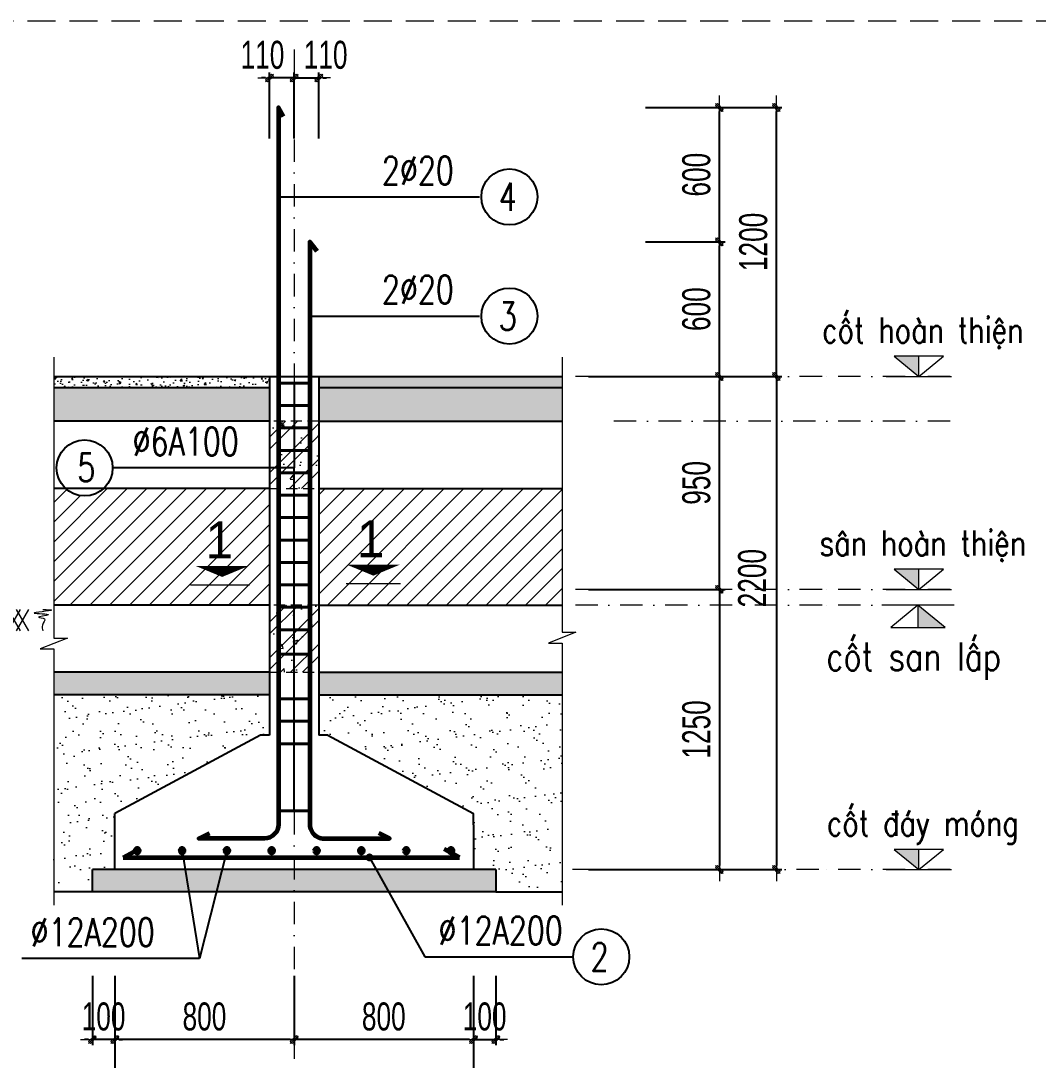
# Model space of a CAD drawing. Header units: millimetres. Extents: x -182770 to 489476, y -561170 to -280028.
# Drawn here: x -56980 to -52441, y -523810 to -519173 of the extents above; entities that cross this region are included whole.
import ezdxf
from ezdxf.enums import TextEntityAlignment as Align

# ---------------------------------------------------------------- set-up
doc = ezdxf.new("R2010")
doc.units = ezdxf.units.MM
doc.header["$MEASUREMENT"] = 0
doc.header["$PDMODE"] = 32
doc.linetypes.add('DASHDOT', pattern=[1, 0.5, -0.25, 0, -0.25])
doc.linetypes.add('HIDDEN', pattern=[0.375, 0.25, -0.125])
doc.layers.get('Defpoints').update_dxf_attribs({"color": 1})
for name, color, linetype, lineweight in [('LC Dim', 8, 'Continuous', 18), ('LC Hatch', 252, 'Continuous', 9), ('LC Khac', 4, 'Continuous', 9), ('LC MANH DUT', 35, 'HIDDEN', 5), ('LC Net dam2', 6, 'Continuous', 40), ('LC Net dam3', 1, 'Continuous', 60), ('LC Net manh', 133, 'Continuous', 5), ('LC Net thay', 63, 'Continuous', 25), ('LC Net truc', 79, 'DASHDOT', 13), ('LC Text1', 3, 'Continuous', 20), ('LC Text2', 7, 'Continuous', 25)]:
    doc.layers.add(name, color=color, linetype=linetype, lineweight=lineweight)
doc.styles.add('HOATBIF', font='hoatbif.shx', dxfattribs={"width": 0.7})
doc.styles.add('LC 1', font='VHAVANB.TTF')
doc.styles.add('LC 3', font='vnsimli.shx', dxfattribs={"width": 0.75})
doc.styles.add('T1', font='Vnsimli.shx', dxfattribs={"width": 0.8})
doc.dimstyles.new('1-100(1-50)', dxfattribs={"dimscale": 50, "dimtxt": 2.5, "dimasz": 0.35, "dimexe": 0.5, "dimexo": 0, "dimgap": 0.8, "dimtad": 1, "dimdec": 0, "dimzin": 0, "dimdsep": 46, "dimtxsty": 'HOATBIF', "dimblk1": 'DOT', "dimblk2": 'DOT', "dimsah": 1, "dimcen": -1, "dimdle": 1, "dimclrd": 256, "dimclre": 256, "dimclrt": 4, "dimadec": 3, "dimazin": 2, "dimtfac": 0.333333, "dimtdec": 0, "dimtix": 1, "dimtmove": 2, "dimatfit": 3, "dimldrblk": 'DOT', "dimfxl": 1, "dimtvp": 0.833333, "dimtolj": 1, "dimtzin": 0, "dimarcsym": 0})

# ---------------------------------------------------------------- blocks, each defined once
blk = doc.blocks.new('DOT')
at = {"layer": 'LC Dim'}
blk.add_line((-3, 0), (3, 0), dxfattribs=at)
at = {"layer": 'LC Dim', "color": 4}
blk.add_line((-1, -1), (1, 1), dxfattribs=at)
blk.add_lwpolyline([(0.5, 1), (-1, -0.5), (-0.5, -1), (1, 0.5)], close=True, dxfattribs=at)
blk = doc.blocks.new('*D506')
at = {"layer": 'Defpoints', "color": 0, "ltscale": 2, "transparency": 16777216}
for p in [(-55760.6, -523433.5), (-54960.6, -523433.5), (-55760.6, -523718.1)]:
    blk.add_point(p, dxfattribs=at)
at = {"layer": 'LC Dim', "lineweight": -2, "ltscale": 2, "transparency": 16777216}
for p, q in [((-55760.6, -523433.5), (-55760.6, -523743.1)), ((-54960.6, -523433.5), (-54960.6, -523743.1)), ((-54978.1, -523718.1), (-55743.1, -523718.1))]:
    blk.add_line(p, q, dxfattribs=at)
at = {"layer": 'LC Dim', "lineweight": -2, "ltscale": 2, "transparency": 16777216, "xscale": 17.5, "yscale": 17.5, "zscale": 17.5, "rotation": 180}
blk.add_blockref('DOT', (-55760.6, -523718.1), dxfattribs=at)
at = {"layer": 'LC Dim', "lineweight": -2, "ltscale": 2, "transparency": 16777216, "xscale": 17.5, "yscale": 17.5, "zscale": 17.5}
blk.add_blockref('DOT', (-54960.6, -523718.1), dxfattribs=at)
at = {"layer": 'LC Dim', "color": 4, "ltscale": 2, "transparency": 16777216, "insert": (-55360.6, -523615.6), "char_height": 125, "attachment_point": 5, "style": 'HOATBIF'}
blk.add_mtext('\\A1;800', dxfattribs=at)
blk = doc.blocks.new('_Dot')
at = {"color": 0, "linetype": 'ByBlock', "lineweight": -2}
blk.add_line((-0.5, 0), (-1, 0), dxfattribs=at)
at = {"color": 0, "linetype": 'ByBlock', "const_width": 0.5}
blk.add_lwpolyline([(-0.25, 0, 1), (0.25, 0, 1)], format="xyb", close=True, dxfattribs=at)
blk = doc.blocks.new('*D507')
at = {"layer": 'Defpoints', "color": 0, "ltscale": 2, "transparency": 16777216}
for p in [(-56560.6, -523433.5), (-55760.6, -523433.5), (-56560.6, -523718.1)]:
    blk.add_point(p, dxfattribs=at)
at = {"layer": 'LC Dim', "lineweight": -2, "ltscale": 2, "transparency": 16777216}
for p, q in [((-56560.6, -523433.5), (-56560.6, -523743.1)), ((-55760.6, -523433.5), (-55760.6, -523743.1)), ((-55778.1, -523718.1), (-56543.1, -523718.1))]:
    blk.add_line(p, q, dxfattribs=at)
at = {"layer": 'LC Dim', "lineweight": -2, "ltscale": 2, "transparency": 16777216, "xscale": 17.5, "yscale": 17.5, "zscale": 17.5, "rotation": 180}
blk.add_blockref('DOT', (-56560.6, -523718.1), dxfattribs=at)
at = {"layer": 'LC Dim', "lineweight": -2, "ltscale": 2, "transparency": 16777216, "xscale": 17.5, "yscale": 17.5, "zscale": 17.5}
blk.add_blockref('DOT', (-55760.6, -523718.1), dxfattribs=at)
at = {"layer": 'LC Dim', "color": 4, "ltscale": 2, "transparency": 16777216, "insert": (-56160.6, -523615.6), "char_height": 125, "attachment_point": 5, "style": 'HOATBIF'}
blk.add_mtext('\\A1;800', dxfattribs=at)
blk = doc.blocks.new('*D508')
at = {"layer": 'Defpoints', "color": 0, "ltscale": 2, "transparency": 16777216}
for p in [(-56560.6, -523433.5), (-54960.6, -523433.5), (-56560.6, -524030.6)]:
    blk.add_point(p, dxfattribs=at)
at = {"layer": 'LC Dim', "lineweight": -2, "ltscale": 2, "transparency": 16777216}
for p, q in [((-56560.6, -523433.5), (-56560.6, -524055.6)), ((-54960.6, -523433.5), (-54960.6, -524055.6)), ((-54978.1, -524030.6), (-56543.1, -524030.6))]:
    blk.add_line(p, q, dxfattribs=at)
at = {"layer": 'LC Dim', "lineweight": -2, "ltscale": 2, "transparency": 16777216, "xscale": 17.5, "yscale": 17.5, "zscale": 17.5, "rotation": 180}
blk.add_blockref('DOT', (-56560.6, -524030.6), dxfattribs=at)
at = {"layer": 'LC Dim', "lineweight": -2, "ltscale": 2, "transparency": 16777216, "xscale": 17.5, "yscale": 17.5, "zscale": 17.5}
blk.add_blockref('DOT', (-54960.6, -524030.6), dxfattribs=at)
at = {"layer": 'LC Dim', "color": 4, "ltscale": 2, "transparency": 16777216, "insert": (-55760.6, -523928.1), "char_height": 125, "attachment_point": 5, "style": 'HOATBIF'}
blk.add_mtext('\\A1;1600', dxfattribs=at)
blk = doc.blocks.new('*D509')
at = {"layer": 'Defpoints', "color": 0, "ltscale": 2, "transparency": 16777216}
for p in [(-54960.6, -523433.5), (-54860.6, -523433.5), (-54860.6, -523718.1)]:
    blk.add_point(p, dxfattribs=at)
at = {"layer": 'LC Dim', "lineweight": -2, "ltscale": 2, "transparency": 16777216}
for p, q in [((-54960.6, -523433.5), (-54960.6, -523743.1)), ((-54860.6, -523433.5), (-54860.6, -523743.1)), ((-54978.1, -523718.1), (-54995.6, -523718.1)), ((-54960.6, -523718.1), (-54860.6, -523718.1)), ((-54843.1, -523718.1), (-54825.6, -523718.1))]:
    blk.add_line(p, q, dxfattribs=at)
at = {"layer": 'LC Dim', "lineweight": -2, "ltscale": 2, "transparency": 16777216, "xscale": 17.5, "yscale": 17.5, "zscale": 17.5}
blk.add_blockref('DOT', (-54960.6, -523718.1), dxfattribs=at)
at = {"layer": 'LC Dim', "lineweight": -2, "ltscale": 2, "transparency": 16777216, "xscale": 17.5, "yscale": 17.5, "zscale": 17.5, "rotation": 180}
blk.add_blockref('DOT', (-54860.6, -523718.1), dxfattribs=at)
at = {"layer": 'LC Dim', "color": 4, "ltscale": 2, "transparency": 16777216, "insert": (-54910.6, -523615.6), "char_height": 125, "attachment_point": 5, "style": 'HOATBIF'}
blk.add_mtext('\\A1;100', dxfattribs=at)
blk = doc.blocks.new('*D510')
at = {"layer": 'Defpoints', "color": 0, "ltscale": 2, "transparency": 16777216}
for p in [(-56660.6, -523433.5), (-56560.6, -523433.5), (-56660.6, -523718.1)]:
    blk.add_point(p, dxfattribs=at)
at = {"layer": 'LC Dim', "lineweight": -2, "ltscale": 2, "transparency": 16777216}
for p, q in [((-56660.6, -523433.5), (-56660.6, -523743.1)), ((-56560.6, -523433.5), (-56560.6, -523743.1)), ((-56678.1, -523718.1), (-56695.6, -523718.1)), ((-56560.6, -523718.1), (-56660.6, -523718.1)), ((-56543.1, -523718.1), (-56525.6, -523718.1))]:
    blk.add_line(p, q, dxfattribs=at)
at = {"layer": 'LC Dim', "lineweight": -2, "ltscale": 2, "transparency": 16777216, "xscale": 17.5, "yscale": 17.5, "zscale": 17.5}
blk.add_blockref('DOT', (-56660.6, -523718.1), dxfattribs=at)
at = {"layer": 'LC Dim', "lineweight": -2, "ltscale": 2, "transparency": 16777216, "xscale": 17.5, "yscale": 17.5, "zscale": 17.5, "rotation": 180}
blk.add_blockref('DOT', (-56560.6, -523718.1), dxfattribs=at)
at = {"layer": 'LC Dim', "color": 4, "ltscale": 2, "transparency": 16777216, "insert": (-56610.6, -523615.6), "char_height": 125, "attachment_point": 5, "style": 'HOATBIF'}
blk.add_mtext('\\A1;100', dxfattribs=at)
blk = doc.blocks.new('*D511')
at = {"layer": 'Defpoints', "color": 0, "ltscale": 2, "transparency": 16777216}
for p in [(-55870.6, -519428), (-55870.6, -519697.4), (-55760.6, -519697.4)]:
    blk.add_point(p, dxfattribs=at)
at = {"layer": 'LC Dim', "lineweight": -2, "ltscale": 2, "transparency": 16777216}
for p, q in [((-55888.1, -519428), (-55905.6, -519428)), ((-55870.6, -519697.4), (-55870.6, -519403)), ((-55760.6, -519428), (-55870.6, -519428)), ((-55760.6, -519697.4), (-55760.6, -519403)), ((-55743.1, -519428), (-55725.6, -519428))]:
    blk.add_line(p, q, dxfattribs=at)
at = {"layer": 'LC Dim', "lineweight": -2, "ltscale": 2, "transparency": 16777216, "xscale": 17.5, "yscale": 17.5, "zscale": 17.5}
blk.add_blockref('DOT', (-55870.6, -519428), dxfattribs=at)
at = {"layer": 'LC Dim', "lineweight": -2, "ltscale": 2, "transparency": 16777216, "xscale": 17.5, "yscale": 17.5, "zscale": 17.5, "rotation": 180}
blk.add_blockref('DOT', (-55760.6, -519428), dxfattribs=at)
at = {"layer": 'LC Dim', "color": 4, "ltscale": 2, "transparency": 16777216, "insert": (-55901.8, -519325.5), "char_height": 125, "attachment_point": 5, "style": 'HOATBIF'}
blk.add_mtext('\\A1;110', dxfattribs=at)
blk = doc.blocks.new('*D512')
at = {"layer": 'Defpoints', "color": 0, "ltscale": 2, "transparency": 16777216}
for p in [(-55650.6, -519428), (-55760.6, -519697.4), (-55650.6, -519697.4)]:
    blk.add_point(p, dxfattribs=at)
at = {"layer": 'LC Dim', "lineweight": -2, "ltscale": 2, "transparency": 16777216}
for p, q in [((-55778.1, -519428), (-55795.6, -519428)), ((-55760.6, -519697.4), (-55760.6, -519403)), ((-55760.6, -519428), (-55650.6, -519428)), ((-55650.6, -519697.4), (-55650.6, -519403)), ((-55633.1, -519428), (-55615.6, -519428))]:
    blk.add_line(p, q, dxfattribs=at)
at = {"layer": 'LC Dim', "lineweight": -2, "ltscale": 2, "transparency": 16777216, "xscale": 17.5, "yscale": 17.5, "zscale": 17.5}
blk.add_blockref('DOT', (-55760.6, -519428), dxfattribs=at)
at = {"layer": 'LC Dim', "lineweight": -2, "ltscale": 2, "transparency": 16777216, "xscale": 17.5, "yscale": 17.5, "zscale": 17.5, "rotation": 180}
blk.add_blockref('DOT', (-55650.6, -519428), dxfattribs=at)
at = {"layer": 'LC Dim', "color": 4, "ltscale": 2, "transparency": 16777216, "insert": (-55619.8, -519325.5), "char_height": 125, "attachment_point": 5, "style": 'HOATBIF'}
blk.add_mtext('\\A1;110', dxfattribs=at)
blk = doc.blocks.new('theptron1')
at = {"layer": 'LC Net dam3'}
for p, q in [((-0.5, 0), (0.5, 0)), ((-0.35, 0.35), (0.35, -0.35)), ((0.35, 0.35), (-0.35, -0.35)), ((0, 0.5), (0, -0.5))]:
    blk.add_line(p, q, dxfattribs=at)
blk.add_circle((0, 0), 0.5, dxfattribs=at)
blk = doc.blocks.new('*U384')
at = {"layer": 'LC Dim', "xscale": 19.6923076923333, "yscale": 19.6923076923333, "zscale": 19.6923076923333}
blk.add_blockref('theptron1', (0, 0), dxfattribs=at)
blk = doc.blocks.new('*U375')
at = {"layer": 'LC Dim', "color": 0, "linetype": 'ByBlock', "lineweight": -2}
for p in [(0, 0), (200, 0), (400, 0), (600, 0), (800, 0), (1000, 0), (1200, 0)]:
    blk.add_blockref('*U384', p, dxfattribs=at)
at = {"layer": 'LC Dim', "color": 0, "linetype": 'ByBlock', "lineweight": -2, "transparency": 16777216}
blk.add_blockref('*U384', (1400, 0), dxfattribs=at)
blk = doc.blocks.new('*D513')
at = {"layer": 'Defpoints', "color": 0, "ltscale": 2, "transparency": 16777216}
for p in [(-54446.7, -520759.4), (-53863.3, -520759.4), (-54446.7, -521709.4)]:
    blk.add_point(p, dxfattribs=at)
at = {"layer": 'LC Dim', "lineweight": -2, "ltscale": 2, "transparency": 16777216}
for p, q in [((-54446.7, -520759.4), (-53838.3, -520759.4)), ((-53863.3, -521691.9), (-53863.3, -520776.9)), ((-54446.7, -521709.4), (-53838.3, -521709.4))]:
    blk.add_line(p, q, dxfattribs=at)
at = {"layer": 'LC Dim', "lineweight": -2, "ltscale": 2, "transparency": 16777216, "xscale": 17.5, "yscale": 17.5, "zscale": 17.5}
for p, rotation in [((-53863.3, -520759.4), 90), ((-53863.3, -521709.4), 270)]:
    blk.add_blockref('DOT', p, dxfattribs=dict(at, rotation=rotation))
at = {"layer": 'LC Dim', "color": 4, "ltscale": 2, "transparency": 16777216, "insert": (-53965.8, -521234.4), "char_height": 125, "attachment_point": 5, "rotation": 90, "style": 'HOATBIF'}
blk.add_mtext('\\A1;950', dxfattribs=at)
blk = doc.blocks.new('*D514')
at = {"layer": 'Defpoints', "color": 0, "ltscale": 2, "transparency": 16777216}
for p in [(-54192.7, -520159.4), (-53863.3, -520159.4), (-54192.7, -520759.4)]:
    blk.add_point(p, dxfattribs=at)
at = {"layer": 'LC Dim', "lineweight": -2, "ltscale": 2, "transparency": 16777216}
for p, q in [((-54192.7, -520159.4), (-53838.3, -520159.4)), ((-53863.3, -520741.9), (-53863.3, -520176.9)), ((-54192.7, -520759.4), (-53838.3, -520759.4))]:
    blk.add_line(p, q, dxfattribs=at)
at = {"layer": 'LC Dim', "lineweight": -2, "ltscale": 2, "transparency": 16777216, "xscale": 17.5, "yscale": 17.5, "zscale": 17.5}
for p, rotation in [((-53863.3, -520159.4), 90), ((-53863.3, -520759.4), 270)]:
    blk.add_blockref('DOT', p, dxfattribs=dict(at, rotation=rotation))
at = {"layer": 'LC Dim', "color": 4, "ltscale": 2, "transparency": 16777216, "insert": (-53965.8, -520459.4), "char_height": 125, "attachment_point": 5, "rotation": 90, "style": 'HOATBIF'}
blk.add_mtext('\\A1;600', dxfattribs=at)
blk = doc.blocks.new('*D515')
at = {"layer": 'Defpoints', "color": 0, "ltscale": 2, "transparency": 16777216}
for p in [(-54192.7, -519559.4), (-53863.3, -519559.4), (-54192.7, -520159.4)]:
    blk.add_point(p, dxfattribs=at)
at = {"layer": 'LC Dim', "lineweight": -2, "ltscale": 2, "transparency": 16777216}
for p, q in [((-54192.7, -519559.4), (-53838.3, -519559.4)), ((-53863.3, -520141.9), (-53863.3, -519576.9)), ((-54192.7, -520159.4), (-53838.3, -520159.4))]:
    blk.add_line(p, q, dxfattribs=at)
at = {"layer": 'LC Dim', "lineweight": -2, "ltscale": 2, "transparency": 16777216, "xscale": 17.5, "yscale": 17.5, "zscale": 17.5}
for p, rotation in [((-53863.3, -519559.4), 90), ((-53863.3, -520159.4), 270)]:
    blk.add_blockref('DOT', p, dxfattribs=dict(at, rotation=rotation))
at = {"layer": 'LC Dim', "color": 4, "ltscale": 2, "transparency": 16777216, "insert": (-53965.8, -519859.4), "char_height": 125, "attachment_point": 5, "rotation": 90, "style": 'HOATBIF'}
blk.add_mtext('\\A1;600', dxfattribs=at)
blk = doc.blocks.new('*D516')
at = {"layer": 'Defpoints', "color": 0, "ltscale": 2, "transparency": 16777216}
for p in [(-54192.7, -519559.4), (-53609.3, -519559.4), (-54192.7, -520759.4)]:
    blk.add_point(p, dxfattribs=at)
at = {"layer": 'LC Dim', "lineweight": -2, "ltscale": 2, "transparency": 16777216}
for p, q in [((-54192.7, -519559.4), (-53584.3, -519559.4)), ((-53609.3, -520741.9), (-53609.3, -519576.9)), ((-54192.7, -520759.4), (-53584.3, -520759.4))]:
    blk.add_line(p, q, dxfattribs=at)
at = {"layer": 'LC Dim', "lineweight": -2, "ltscale": 2, "transparency": 16777216, "xscale": 17.5, "yscale": 17.5, "zscale": 17.5}
for p, rotation in [((-53609.3, -519559.4), 90), ((-53609.3, -520759.4), 270)]:
    blk.add_blockref('DOT', p, dxfattribs=dict(at, rotation=rotation))
at = {"layer": 'LC Dim', "color": 4, "ltscale": 2, "transparency": 16777216, "insert": (-53711.8, -520159.4), "char_height": 125, "attachment_point": 5, "rotation": 90, "style": 'HOATBIF'}
blk.add_mtext('\\A1;1200', dxfattribs=at)
blk = doc.blocks.new('*D517')
at = {"layer": 'Defpoints', "color": 0, "ltscale": 2, "transparency": 16777216}
for p in [(-54446.7, -521709.4), (-54446.7, -522959.4), (-53863.3, -522959.4)]:
    blk.add_point(p, dxfattribs=at)
at = {"layer": 'LC Dim', "lineweight": -2, "ltscale": 2, "transparency": 16777216}
for p, q in [((-54446.7, -521709.4), (-53838.3, -521709.4)), ((-53863.3, -521726.9), (-53863.3, -522941.9)), ((-54446.7, -522959.4), (-53838.3, -522959.4))]:
    blk.add_line(p, q, dxfattribs=at)
at = {"layer": 'LC Dim', "lineweight": -2, "ltscale": 2, "transparency": 16777216, "xscale": 17.5, "yscale": 17.5, "zscale": 17.5}
for p, rotation in [((-53863.3, -521709.4), 90), ((-53863.3, -522959.4), 270)]:
    blk.add_blockref('DOT', p, dxfattribs=dict(at, rotation=rotation))
at = {"layer": 'LC Dim', "color": 4, "ltscale": 2, "transparency": 16777216, "insert": (-53965.8, -522334.4), "char_height": 125, "attachment_point": 5, "rotation": 90, "style": 'HOATBIF'}
blk.add_mtext('\\A1;1250', dxfattribs=at)
blk = doc.blocks.new('Caodo1')
at = {"layer": 'LC Text1'}
blk.add_hatch(color=4, dxfattribs=at).paths.add_polyline_path([(0, 200.2), (0, 0), (243.4, 200.2)])
at = {"layer": 'LC Text1', "color": 4}
for p, q in [((0, 0), (0, 200.2)), ((323.6, 0), (-323.6, 0))]:
    blk.add_line(p, q, dxfattribs=at)
blk.add_lwpolyline([(-243.4, 200.2), (243.4, 200.2), (0, 0), (0, 0)], close=True, dxfattribs=at)
at = {"layer": 'LC Text1', "color": 4, "style": 'T1', "width": 0.8}
blk.add_attdef('%%P0,00', text='', height=250, dxfattribs=at).set_placement((-39, 459.5), align=Align.MIDDLE_CENTER)
blk = doc.blocks.new('mat dat')
at = {"layer": 'LC Net manh'}
for p, q in [((2, 0), (3.73, -3)), ((3.73, 0), (2, -3)), ((3.15, 0), (4.88, -3)), ((4.88, 0), (3.15, -3))]:
    blk.add_line(p, q, dxfattribs=at)
blk.add_spline([(0, 0), (-1.21, -0.12), (1.21, -0.52), (-0.75, -0.75), (0.58, -1.1), (-0.23, -1.33), (0.06, -2.19), (0, -3)], degree=3, dxfattribs=at)
blk = doc.blocks.new('*U374')
at = {"layer": 'LC Khac', "xscale": 32.00000000005184, "yscale": 32.00000000005184, "zscale": 32.00000000005184}
blk.add_blockref('mat dat', (-56.7, 48), dxfattribs=at)
blk = doc.blocks.new('*U373')
at = {"layer": 'LC Dim', "color": 0, "linetype": 'ByBlock', "lineweight": -2}
for p in [(0, 0), (256, 0)]:
    blk.add_blockref('*U374', p, dxfattribs=at)
blk = doc.blocks.new('*D444')
at = {"layer": 'Defpoints', "color": 0, "ltscale": 2, "transparency": 16777216}
for p in [(-54446.7, -520759.4), (-54446.7, -522959.4), (-53609.3, -522959.4)]:
    blk.add_point(p, dxfattribs=at)
at = {"layer": 'LC Dim', "lineweight": -2, "ltscale": 2, "transparency": 16777216}
for p, q in [((-54446.7, -520759.4), (-53584.3, -520759.4)), ((-53609.3, -520776.9), (-53609.3, -522941.9)), ((-54446.7, -522959.4), (-53584.3, -522959.4))]:
    blk.add_line(p, q, dxfattribs=at)
at = {"layer": 'LC Dim', "lineweight": -2, "ltscale": 2, "transparency": 16777216, "xscale": 17.5, "yscale": 17.5, "zscale": 17.5}
for p, rotation in [((-53609.3, -520759.4), 90), ((-53609.3, -522959.4), 270)]:
    blk.add_blockref('DOT', p, dxfattribs=dict(at, rotation=rotation))
at = {"layer": 'LC Dim', "color": 4, "ltscale": 2, "transparency": 16777216, "insert": (-53716.7, -521659.4), "char_height": 125, "attachment_point": 5, "rotation": 90, "style": 'HOATBIF'}
blk.add_mtext('\\A1;2200', dxfattribs=at)

msp = doc.modelspace()

# ---------------------------------------------------------------- hatches: boundary and pattern name
at = {"layer": 'LC Hatch', "ltscale": 250}
h = msp.add_hatch(dxfattribs=at)
h.set_pattern_fill('AR-CONC', color=256, scale=10, style=0)
h.set_pattern_definition([(50, (-4374.866, -61923.42), (71.726018, -6.2752135), [7.5, -82.5]), (355, (-4374.866, -61923.42), (-13.875133, 75.219213), [6, -66]), (100.4514, (-4368.89, -61923.94), (57.850938, 68.943954), [6.374019, -70.114211]), (46.1842, (-4374.87, -61903.42), (106.724105, -16.551901), [11.25, -123.75]), (96.6356, (-4365.97, -61904.8), (93.46627, 97.411787), [9.56103, -105.1713]), (351.1842, (-4374.87, -61903.42), (93.466195, 97.41186), [9, -99]), (21, (-4364.866, -61908.42), (59.690705, -40.261889), [7.5, -82.5]), (326, (-4364.866, -61908.42), (24.331533, 72.515005), [6, -66]), (71.4514, (-4359.89, -61911.774), (84.022263, 32.25305), [6.374019, -70.114211]), (37.5, (-4374.866, -61923.419), (1.2159855, 33.2893854), [0, -65.2, 0, -67, 0, -66.25]), (7.5, (-4374.866, -61923.42), (26.3069537, 39.4411712), [0, -38.2, 0, -63.7, 0, -25.25]), (327.5, (-4397.166, -61923.419), (53.3822436, -2.2554872), [0, -25, 0, -78, 0, -103.5]), (317.5, (-4407.166, -61923.42), (58.318617, 10.010498), [0, -32.5, 0, -51.8, 0, -73.5])])
h.paths.add_polyline_path([(-55870.6, -522079.4), (-56833, -522079.4), (-56833, -522179.4), (-55870.6, -522179.4)])
h.paths.add_polyline_path([(-54565.2, -520759.4), (-55650.6, -520759.4), (-55650.6, -520809.4), (-54565.2, -520809.4)])
h.paths.add_polyline_path([(-54565.2, -522079.4), (-55650.6, -522079.4), (-55650.6, -522179.4), (-54565.2, -522179.4)])
at = {"layer": 'LC Hatch'}
h = msp.add_hatch(dxfattribs=at)
h.set_pattern_fill('AR-CONC', color=256, scale=10, style=0)
h.set_pattern_definition([(50, (-170439.18, -433933.146), (71.726018, -6.275213), [7.5, -82.5]), (355, (-170439.18, -433933.146), (-13.875133, 75.219213), [6, -66]), (100.4514, (-170433.205, -433933.67), (57.850938, 68.943954), [6.37402, -70.11421]), (46.1842, (-170439.18, -433913.15), (106.724105, -16.5519), [11.25, -123.75]), (96.6356, (-170430.29, -433914.53), (93.46627, 97.41179), [9.56103, -105.1713]), (351.1842, (-170439.18, -433913.15), (93.466195, 97.41186), [9, -99]), (21, (-170429.18, -433918.146), (59.690705, -40.26189), [7.5, -82.5]), (326, (-170429.18, -433918.146), (24.331533, 72.515005), [6, -66]), (71.4514, (-170424.21, -433921.5), (84.022263, 32.25305), [6.37402, -70.11421]), (37.5, (-170439.182, -433933.146), (1.2159855, 33.2893854), [0, -65.2, 0, -67, 0, -66.25]), (7.5, (-170439.18, -433933.146), (26.306954, 39.441171), [0, -38.2, 0, -63.7, 0, -25.25]), (327.5, (-170461.482, -433933.146), (53.3822436, -2.255487), [0, -25, 0, -78, 0, -103.5]), (317.5, (-170471.48, -433933.146), (58.318617, 10.010498), [0, -32.5, 0, -51.8, 0, -73.5])])
h.paths.add_polyline_path([(-56833, -520759.4), (-56833, -520809.4), (-55870.6, -520809.4), (-55870.6, -520759.4)])
at = {"layer": 'LC Hatch', "ltscale": 250}
h = msp.add_hatch(dxfattribs=at)
h.set_pattern_fill('BTCT', color=256, scale=30)
h.set_pattern_definition([(50, (0, 0), (215.178055, -18.82564), [22.5, -247.5]), (355, (0, 0), (-41.6254, 225.65764), [18, -198]), (100.4514, (17.93, -1.57), (173.552815, 206.83186), [19.12206, -210.34263]), (46.1842, (0, 60), (320.17231, -49.6557), [33.75, -371.25]), (96.6356, (26.68, 55.86), (280.39881, 292.23536), [28.68309, -315.5139]), (351.1842, (0, 60), (280.39858, 292.23558), [27, -297]), (21, (30, 45), (179.072116, -120.78567), [22.5, -247.5]), (326, (30, 45), (72.9946, 217.54501), [18, -198]), (71.4514, (44.92, 34.93), (252.06679, 96.75915), [19.12206, -210.34263]), (37.5, (0, 0), (3.647957, 99.868156), [0, -195.6, 0, -201, 0, -198.75]), (7.5, (0, 0), (78.920861, 118.323514), [0, -114.6, 0, -191.1, 0, -75.75]), (327.5, (-66.9, 0), (160.146731, -6.766462), [0, -75, 0, -234, 0, -310.5]), (317.5, (-96.9, 0), (174.95585, 30.031495), [0, -97.5, 0, -155.4, 0, -220.5]), (45, (0, 0), (-79.549513, 79.549513), []), (45, (53.03, 0), (-79.549513, 79.549513), [])])
h.paths.add_polyline_path([(-55870.6, -520809.4), (-56833, -520809.4), (-56833, -520959.4), (-55870.6, -520959.4)])
h.paths.add_polyline_path([(-54565.2, -520809.4), (-55650.6, -520809.4), (-55650.6, -520959.4), (-54565.2, -520959.4)])
h.paths.add_polyline_path([(-59991.3, -520809.4), (-61021.6, -520809.4), (-61021.6, -520959.4), (-59991.3, -520959.4)])
at = {"layer": 'LC Hatch', "ltscale": 2}
h = msp.add_hatch(dxfattribs=at)
h.set_pattern_fill('BTCT', color=256, scale=30)
h.set_pattern_definition([(50, (-4374.87, -61923.42), (215.178055, -18.82564), [22.5, -247.5]), (355, (-4374.87, -61923.42), (-41.6254, 225.65764), [18, -198]), (100.4514, (-4356.93, -61924.99), (173.55281, 206.83186), [19.12206, -210.34263]), (46.1842, (-4374.87, -61863.42), (320.17231, -49.6557), [33.75, -371.25]), (96.6356, (-4348.2, -61867.56), (280.39881, 292.23536), [28.68309, -315.5139]), (351.1842, (-4374.87, -61863.42), (280.39858, 292.23558), [27, -297]), (21, (-4344.87, -61878.42), (179.072116, -120.78567), [22.5, -247.5]), (326, (-4344.87, -61878.42), (72.9946, 217.54501), [18, -198]), (71.4514, (-4329.94, -61888.48), (252.06679, 96.75915), [19.12206, -210.34263]), (37.5, (-4374.866, -61923.42), (3.647957, 99.868156), [0, -195.6, 0, -201, 0, -198.75]), (7.5, (-4374.87, -61923.42), (78.92086, 118.323514), [0, -114.6, 0, -191.1, 0, -75.75]), (327.5, (-4441.766, -61923.42), (160.146731, -6.766462), [0, -75, 0, -234, 0, -310.5]), (317.5, (-4471.77, -61923.42), (174.95585, 30.031495), [0, -97.5, 0, -155.4, 0, -220.5]), (45, (-4374.87, -61923.42), (-79.549513, 79.549513), []), (45, (-4321.83, -61923.42), (-79.549513, 79.549513), [])])
h.paths.add_polyline_path([(-55870.6, -521259.4), (-55650.6, -521259.4), (-55650.6, -520959.4), (-55870.6, -520959.4)])
at = {"layer": 'LC Hatch', "ltscale": 250}
h = msp.add_hatch(dxfattribs=at)
h.set_pattern_fill('ANSI31', color=256, scale=500)
h.set_pattern_definition([(45, (-4374.866, -61923.42), (-44.194174, 44.194174), [])])
h.paths.add_polyline_path([(-55870.6, -521259.4), (-56610.3, -521259.4, -0.391083), (-56779.9, -521259.4), (-56833, -521259.4), (-56833, -521779.4), (-55870.6, -521779.4), (-55870.6, -521759.4)])
h.paths.add_polyline_path([(-54565.2, -521259.4), (-55650.6, -521259.4), (-55650.6, -521759.4), (-55650.6, -521779.4), (-54565.2, -521779.4)])
h.paths.add_polyline_path([(-56197.7, -521612.7), (-55990.1, -521612.7), (-55990.1, -521365.2), (-56197.7, -521365.2)], flags=24)
h.paths.add_polyline_path([(-55523.4, -521607.1), (-55315.8, -521607.1), (-55315.8, -521359.6), (-55523.4, -521359.6)], flags=24)
at = {"layer": 'LC Hatch', "ltscale": 2}
h = msp.add_hatch(dxfattribs=at)
h.set_pattern_fill('BTCT', color=256, scale=30)
h.set_pattern_definition([(50, (-4374.87, -61793.42), (215.178055, -18.82564), [22.5, -247.5]), (355, (-4374.87, -61793.42), (-41.6254, 225.65764), [18, -198]), (100.4514, (-4356.93, -61794.99), (173.55281, 206.83186), [19.12206, -210.34263]), (46.1842, (-4374.87, -61733.42), (320.17231, -49.6557), [33.75, -371.25]), (96.6356, (-4348.2, -61737.56), (280.39881, 292.23536), [28.68309, -315.5139]), (351.1842, (-4374.87, -61733.42), (280.39858, 292.23558), [27, -297]), (21, (-4344.87, -61748.42), (179.072116, -120.78567), [22.5, -247.5]), (326, (-4344.87, -61748.42), (72.9946, 217.54501), [18, -198]), (71.4514, (-4329.94, -61758.48), (252.06679, 96.75915), [19.12206, -210.34263]), (37.5, (-4374.866, -61793.42), (3.647957, 99.868156), [0, -195.6, 0, -201, 0, -198.75]), (7.5, (-4374.87, -61793.42), (78.92086, 118.323514), [0, -114.6, 0, -191.1, 0, -75.75]), (327.5, (-4441.766, -61793.42), (160.146731, -6.766462), [0, -75, 0, -234, 0, -310.5]), (317.5, (-4471.77, -61793.42), (174.95585, 30.031495), [0, -97.5, 0, -155.4, 0, -220.5]), (45, (-4374.87, -61793.42), (-79.549513, 79.549513), []), (45, (-4321.83, -61793.42), (-79.549513, 79.549513), [])])
h.paths.add_polyline_path([(-55870.6, -522079.4), (-55650.6, -522079.4), (-55650.6, -521779.4), (-55870.6, -521779.4)])
at = {"layer": 'LC Hatch', "ltscale": 250}
h = msp.add_hatch(dxfattribs=at)
h.set_pattern_fill('AR-SAND', color=256, scale=60)
h.set_pattern_definition([(37.5, (-4374.87, -61923.42), (-3.779601, 115.609426), [0, -91.2, 0, -102, 0, -97.5]), (7.5, (-4374.87, -61923.42), (106.1866, 169.328764), [0, -49.2, 0, -82.2, 0, -31.5]), (327.5, (-4448.67, -61923.42), (186.848512, 0.339543), [0, -30, 0, -108, 0, -141]), (317.5, (-4448.67, -61923.42), (180.367596, 52.660534), [0, -15, 0, -70.8, 0, -81])])
h.paths.add_polyline_path([(-55910.6, -522359.4), (-55870.6, -522359.4), (-55870.6, -522179.4), (-56833, -522179.4), (-56833, -523059.4), (-56660.6, -523059.4), (-56660.6, -522959.4), (-56560.6, -522959.4), (-56560.6, -522709.4)])
h.paths.add_polyline_path([(-54565.2, -522179.4), (-55650.6, -522179.4), (-55650.6, -522359.4), (-55610.6, -522359.4), (-54960.6, -522709.4), (-54960.6, -522759.4), (-54960.6, -522959.4), (-54860.6, -522959.4), (-54860.6, -523059.4), (-54565.2, -523059.4)])
at = {"layer": 'LC Hatch', "ltscale": 2}
h = msp.add_hatch(dxfattribs=at)
h.set_pattern_fill('AR-CONC', color=256, scale=10, style=0)
h.set_pattern_definition([(50, (-154976.794, -345000.02), (71.726018, -6.275213), [7.5, -82.5]), (355, (-154976.794, -345000.02), (-13.875133, 75.219213), [6, -66]), (100.4514, (-154970.82, -345000.54), (57.850938, 68.943954), [6.37402, -70.11421]), (46.1842, (-154976.794, -344980.02), (106.724105, -16.5519), [11.25, -123.75]), (96.6356, (-154967.9, -344981.4), (93.46627, 97.411787), [9.56103, -105.1713]), (351.1842, (-154976.8, -344980.02), (93.466195, 97.41186), [9, -99]), (21, (-154966.794, -344985.02), (59.690705, -40.261889), [7.5, -82.5]), (326, (-154966.794, -344985.02), (24.331533, 72.515005), [6, -66]), (71.4514, (-154961.82, -344988.37), (84.022263, 32.25305), [6.37402, -70.11421]), (37.5, (-154976.794, -345000.017), (1.2159855, 33.2893854), [0, -65.2, 0, -67, 0, -66.25]), (7.5, (-154976.794, -345000.017), (26.306954, 39.441171), [0, -38.2, 0, -63.7, 0, -25.25]), (327.5, (-154999.094, -345000.017), (53.3822436, -2.255487), [0, -25, 0, -78, 0, -103.5]), (317.5, (-155009.094, -345000.017), (58.318617, 10.010498), [0, -32.5, 0, -51.8, 0, -73.5])])
h.paths.add_polyline_path([(-56660.6, -522959.4), (-54860.6, -522959.4), (-54860.6, -523059.4), (-56660.6, -523059.4)])

# ---------------------------------------------------------------- linework, layer by layer
at = {"layer": 'LC Khac', "color": 1, "ltscale": 2}
for p, q in [((-56222.8, -521689.3), (-55960.1, -521689.3)), ((-55528.5, -521683.6), (-55285.8, -521683.6))]:
    msp.add_line(p, q, dxfattribs=at)
for points in [[(-55407.1, -521648.3, 0, 235.7, 0), (-55407.1, -521599.5, 137.5, 137.5, 0)], [(-56081.5, -521653.9, 0, 235.7, 0), (-56081.5, -521605.2, 137.5, 137.5, 0)]]:
    msp.add_lwpolyline(points, format="xyseb", dxfattribs=at)
at = {"layer": 'LC MANH DUT', "ltscale": 500}
msp.add_line((-70449.6, -519172.9), (-52074.6, -519172.9), dxfattribs=at)
at = {"layer": 'LC MANH DUT', "ltscale": 200}
for points in [[(-55870.6, -521259.4), (-55650.6, -521259.4), (-55650.6, -520959.4), (-55870.6, -520959.4)], [(-55870.6, -522079.4), (-55650.6, -522079.4), (-55650.6, -521779.4), (-55870.6, -521779.4)]]:
    msp.add_lwpolyline(points, close=True, dxfattribs=at)
at = {"layer": 'LC Net dam2', "ltscale": 2}
for p, q in [((-55830.6, -520789.4), (-55690.6, -520789.4)), ((-55830.6, -520889.4), (-55690.6, -520889.4)), ((-55830.6, -520889.4), (-55690.6, -520889.4)), ((-55830.6, -520989.4), (-55690.6, -520989.4)), ((-55830.6, -520989.4), (-55690.6, -520989.4)), ((-55830.6, -521089.4), (-55690.6, -521089.4)), ((-55830.6, -521089.4), (-55690.6, -521089.4)), ((-55830.6, -521189.4), (-55690.6, -521189.4)), ((-55830.6, -521189.4), (-55690.6, -521189.4)), ((-55830.6, -521289.4), (-55690.6, -521289.4)), ((-55830.6, -521289.4), (-55690.6, -521289.4)), ((-55830.6, -521389.4), (-55690.6, -521389.4)), ((-55830.6, -521389.4), (-55690.6, -521389.4)), ((-55830.6, -521489.4), (-55690.6, -521489.4)), ((-55830.6, -521489.4), (-55690.6, -521489.4)), ((-55830.6, -521589.4), (-55690.6, -521589.4)), ((-55830.6, -521589.4), (-55690.6, -521589.4)), ((-55830.6, -521689.4), (-55690.6, -521689.4)), ((-55830.6, -521689.4), (-55690.6, -521689.4)), ((-55830.6, -521789.4), (-55690.6, -521789.4)), ((-55830.6, -521789.4), (-55690.6, -521789.4)), ((-55830.6, -521889.4), (-55690.6, -521889.4)), ((-55830.6, -521889.4), (-55690.6, -521889.4)), ((-55830.6, -521997.9), (-55690.6, -521997.9)), ((-55830.6, -521997.9), (-55690.6, -521997.9)), ((-55830.6, -522197.9), (-55690.6, -522197.9)), ((-55830.6, -522197.9), (-55690.6, -522197.9)), ((-55830.6, -522297.9), (-55690.6, -522297.9)), ((-55830.6, -522297.9), (-55690.6, -522297.9)), ((-55830.6, -522397.9), (-55690.6, -522397.9)), ((-55830.6, -522397.9), (-55690.6, -522397.9)), ((-55830.6, -522697.9), (-55690.6, -522697.9))]:
    msp.add_line(p, q, dxfattribs=at)
at = {"layer": 'LC Net dam3'}
for p, q in [((-56522.5, -522905.2), (-56455.4, -522869.1)), ((-55023.4, -522905.2), (-55090.5, -522869.1)), ((-56522.5, -522905.2), (-55023.4, -522905.2))]:
    msp.add_line(p, q, dxfattribs=at)
msp.add_lwpolyline([(-55807.7, -519600.5), (-55830.6, -519559.4), (-55830.6, -522758), (-55830.6, -522758, -0.414214), (-55893.1, -522820.6), (-56185.8, -522820.6), (-56138.2, -522797.1)], format="xyb", dxfattribs=at)
for points in [[(-55658.4, -520200.5), (-55690.6, -520159.4), (-55690.6, -522762.6)], [(-55628, -522820.6), (-55335.3, -522820.6), (-55382.9, -522797.1)]]:
    msp.add_lwpolyline(points, dxfattribs=at)
msp.add_arc((-55627.9, -522757.7), 62.9, 175.5098, 269.8757, dxfattribs=at)
at = {"layer": 'LC Net manh', "ltscale": 2}
for points in [[(-56833, -520674), (-56833, -521927.2), (-56771.3, -521927.2), (-56893, -521975.4), (-56833, -521975.4), (-56833, -523118.3)], [(-54565.2, -520674), (-54565.2, -521900.5), (-54503.6, -521900.5), (-54625.2, -521948.8), (-54565.2, -521948.8), (-54565.2, -523118.3)]]:
    msp.add_lwpolyline(points, dxfattribs=at)
at = {"layer": 'LC Net thay', "linetype": 'Continuous', "ltscale": 1000}
for p, q in [((-56833, -520759.4), (-55870.6, -520759.4)), ((-55870.6, -520759.4), (-55650.6, -520759.4)), ((-55870.6, -520759.4), (-55870.6, -521759.4)), ((-55650.6, -520759.4), (-55650.6, -521759.4)), ((-55650.6, -520759.4), (-54565.2, -520759.4)), ((-56833, -520809.4), (-55870.6, -520809.4)), ((-55650.6, -520809.4), (-54565.2, -520809.4)), ((-55870.6, -520959.4), (-56833, -520959.4)), ((-55650.6, -520959.4), (-54565.2, -520959.4)), ((-55870.6, -521259.4), (-56833, -521259.4)), ((-55650.6, -521259.4), (-54565.2, -521259.4)), ((-55870.6, -521759.4), (-55870.6, -522359.4)), ((-55650.6, -521759.4), (-55650.6, -522359.4)), ((-55910.6, -522359.4), (-56560.6, -522709.4)), ((-55870.6, -522359.4), (-55910.6, -522359.4)), ((-55610.6, -522359.4), (-55650.6, -522359.4)), ((-55610.6, -522359.4), (-54960.6, -522709.4)), ((-56560.6, -522959.4), (-56560.6, -522709.4)), ((-54960.6, -522759.4), (-54960.6, -522709.4)), ((-54960.6, -522759.4), (-54960.6, -522959.4)), ((-54860.6, -522959.4), (-56660.6, -522959.4)), ((-56660.6, -523059.4), (-56660.6, -522959.4)), ((-54960.6, -522959.4), (-56560.6, -522959.4)), ((-54860.6, -522959.4), (-54860.6, -523059.4)), ((-56660.6, -523059.4), (-56833, -523059.4)), ((-54860.6, -523059.4), (-56660.6, -523059.4)), ((-54860.6, -523059.4), (-56660.6, -523059.4)), ((-54860.6, -523059.4), (-54565.2, -523059.4))]:
    msp.add_line(p, q, dxfattribs=at)
at = {"layer": 'LC Net thay', "ltscale": 750}
for p, q in [((-55870.6, -521779.4), (-56833, -521779.4)), ((-55650.6, -521779.4), (-54565.2, -521779.4)), ((-55870.6, -522079.4), (-56833, -522079.4)), ((-55650.6, -522079.4), (-54565.2, -522079.4)), ((-55870.6, -522179.4), (-56833, -522179.4)), ((-55650.6, -522179.4), (-54565.2, -522179.4))]:
    msp.add_line(p, q, dxfattribs=at)
at = {"layer": 'LC Net truc', "ltscale": 200}
for p, q in [((-55760.6, -519301.7), (-55760.6, -524102.7)), ((-53405.6, -520759.4), (-54505.3, -520759.4)), ((-52833.8, -520759.4), (-53419.6, -520759.4)), ((-52833.8, -520959.4), (-54352.2, -520959.4)), ((-53405.6, -521709.4), (-54505.3, -521709.4)), ((-53405.6, -521709.4), (-54505.3, -521709.4)), ((-52833.8, -521709.4), (-53419.6, -521709.4)), ((-53405.6, -521779.4), (-54505.3, -521779.4)), ((-52833.8, -521779.4), (-53419.6, -521779.4)), ((-53419.6, -522959.4), (-54519.3, -522959.4)), ((-52833.8, -522959.4), (-53419.6, -522959.4))]:
    msp.add_line(p, q, dxfattribs=at)
at = {"layer": 'LC Text2', "ltscale": 100}
for centre in [(-54800.1, -519958.9), (-54800.1, -520490.2), (-56695.1, -521167.6), (-54390.3, -523348.7)]:
    msp.add_circle(centre, 125, dxfattribs=at)

# ---------------------------------------------------------------- block references
at = {"layer": 'LC Dim', "xscale": -1}
msp.add_blockref('*U373', (-56938.4, -521846.5), dxfattribs=at)
at = {"layer": 'LC Dim', "extrusion": (0, 0, -1), "zscale": -1}
msp.add_blockref('*U375', (55060.6, -522875.2), dxfattribs=at)
at = {"layer": 'LC Text1'}
ref = msp.add_blockref('Caodo1', (-52973.4, -520759.4), dxfattribs=dict(at, xscale=-0.45, yscale=0.45, zscale=0.45))
ref.add_attrib('%%P0,00', 'cèt hoµn thiÖn', dxfattribs={"layer": 'LC Text2', "height": 112.5, "style": 'T1', "width": 0.8}).set_placement((-52955.9, -520552.6), align=Align.MIDDLE_CENTER)
ref = msp.add_blockref('Caodo1', (-52973.4, -521709.4), dxfattribs=dict(at, xscale=-0.45, yscale=0.45, zscale=0.45))
ref.add_attrib('%%P0,00', 's©n hoµn thiÖn', dxfattribs={"layer": 'LC Text2', "height": 112.5, "style": 'T1', "width": 0.8}).set_placement((-52955.9, -521502.6), align=Align.MIDDLE_CENTER)
ref = msp.add_blockref('Caodo1', (-52977.4, -521779.4), dxfattribs=dict(at, xscale=-0.5, yscale=0.5, zscale=0.5, rotation=179.9999999997046))
ref.add_attrib('%%P0,00', 'cèt san lÊp', dxfattribs={"layer": 'LC Text2', "height": 125, "style": 'T1', "width": 0.8}).set_placement((-52996.9, -522009.2), align=Align.MIDDLE_CENTER)
ref = msp.add_blockref('Caodo1', (-52973.4, -522959.4), dxfattribs=dict(at, xscale=-0.45, yscale=0.45, zscale=0.45))
ref.add_attrib('%%P0,00', 'cèt ®¸y mãng', dxfattribs={"layer": 'LC Text2', "height": 112.5, "style": 'T1', "width": 0.8}).set_placement((-52955.9, -522752.6), align=Align.MIDDLE_CENTER)

# ---------------------------------------------------------------- texts
at = {"ltscale": 2, "style": 'LC 1'}
for p in [(-56093.9, -521488.9), (-55419.6, -521483.3)]:
    msp.add_attdef('1', text='B', height=165, dxfattribs=at).set_placement(p, align=Align.MIDDLE_CENTER)
at = {"layer": 'LC Text2', "linetype": 'ByBlock', "style": 'LC 3', "width": 0.75}
for s, p in [('2%%C20', (-55369.2, -519903.5)), ('2%%C20', (-55369.2, -520434.8)), ('%%C6A100', (-56481.4, -521112.1)), ('%%C12A200', (-56936.5, -523300.8)), ('%%C12A200', (-55116.5, -523293.3))]:
    msp.add_text(s, height=125, dxfattribs=at).set_placement(p)
at = {"layer": 'LC Text2', "ltscale": 100, "style": 'LC 3', "width": 0.75}
for s, p in [('4', (-54807.6, -519958.9)), ('3', (-54807.6, -520490.2)), ('5', (-56687.5, -521165.5)), ('2', (-54397.8, -523348.7))]:
    msp.add_text(s, height=125, dxfattribs=at).set_placement(p, align=Align.MIDDLE_CENTER)

# ---------------------------------------------------------------- dimensions: what is measured, and where the dimension line sits
at = {"layer": 'LC Dim', "ltscale": 2}
for base, p1, p2, angle, picture, middle in [((-55870.6, -519428), (-55760.6, -519697.4), (-55870.6, -519697.4), 180, '*D511', (-55901.8, -519325.5)), ((-53609.3, -522959.4), (-54446.7, -520759.4), (-54446.7, -522959.4), 90, '*D444', (-53716.7, -521659.4))]:
    dim = msp.add_linear_dim(base=base, p1=p1, p2=p2, angle=angle, dimstyle='1-100(1-50)', dxfattribs=at)
    dim.commit()
    dim.dimension.update_dxf_attribs({"geometry": picture, "text_midpoint": middle, "dimtype": 160})
dim = msp.add_linear_dim(base=(-55650.6, -519428), p1=(-55760.6, -519697.4), p2=(-55650.6, -519697.4), dimstyle='1-100(1-50)', dxfattribs=at)
dim.commit()
dim.dimension.update_dxf_attribs({"geometry": '*D512', "text_midpoint": (-55619.8, -519325.5), "dimtype": 160})
for base, p1, p2, angle, picture, middle in [((-53863.3, -519559.4), (-54192.7, -520159.4), (-54192.7, -519559.4), 90, '*D515', (-53965.8, -519859.4)), ((-53609.3, -519559.4), (-54192.7, -520759.4), (-54192.7, -519559.4), 90, '*D516', (-53711.8, -520159.4)), ((-53863.3, -520159.4), (-54192.7, -520759.4), (-54192.7, -520159.4), 90, '*D514', (-53965.8, -520459.4)), ((-53863.3, -520759.4), (-54446.7, -521709.4), (-54446.7, -520759.4), 90, '*D513', (-53965.8, -521234.4)), ((-53863.3, -522959.4), (-54446.7, -521709.4), (-54446.7, -522959.4), 90, '*D517', (-53965.8, -522334.4)), ((-56660.6, -523718.1), (-56560.6, -523433.5), (-56660.6, -523433.5), 180, '*D510', (-56610.6, -523615.6)), ((-56560.6, -523718.1), (-55760.6, -523433.5), (-56560.6, -523433.5), 180, '*D507', (-56160.6, -523615.6)), ((-56560.6, -524030.6), (-54960.6, -523433.5), (-56560.6, -523433.5), 180, '*D508', (-55760.6, -523928.1)), ((-55760.6, -523718.1), (-54960.6, -523433.5), (-55760.6, -523433.5), 180, '*D506', (-55360.6, -523615.6)), ((-54860.6, -523718.1), (-54960.6, -523433.5), (-54860.6, -523433.5), 180, '*D509', (-54910.6, -523615.6))]:
    dim = msp.add_linear_dim(base=base, p1=p1, p2=p2, angle=angle, dimstyle='1-100(1-50)', dxfattribs=at)
    dim.commit()
    dim.dimension.update_dxf_attribs({"geometry": picture, "text_midpoint": middle})

# ---------------------------------------------------------------- leaders
for points, override in [([(-55830.6, -519958.9), (-55671.8, -519958.9), (-54933.8, -519958.9)], {"dimasz": 0.15}), ([(-55690.6, -520490.2), (-55421.2, -520490.2), (-54933.8, -520490.2)], {"dimasz": 0.15}), ([(-55760.6, -520789.4), (-55760.6, -521167.6), (-56570.1, -521167.6)], {"dimasz": 0.15}), ([(-55760.6, -522697.9), (-55760.6, -521167.6), (-56570.1, -521167.6)], {"dimasz": 0.15}), ([(-56060.6, -522875.2), (-56183, -523356.2), (-56975.6, -523356.2)], {"dimasz": 0.7}), ([(-56260.6, -522875.2), (-56183, -523356.2), (-56975.6, -523356.2)], {"dimasz": 0.7}), ([(-55424.4, -522905.2), (-55176.9, -523348.7), (-54515.3, -523348.7)], {"dimasz": 0.7})]:
    msp.add_leader(points, dimstyle='1-100(1-50)', override=override, dxfattribs=at)

doc.saveas('drawing.dxf')
